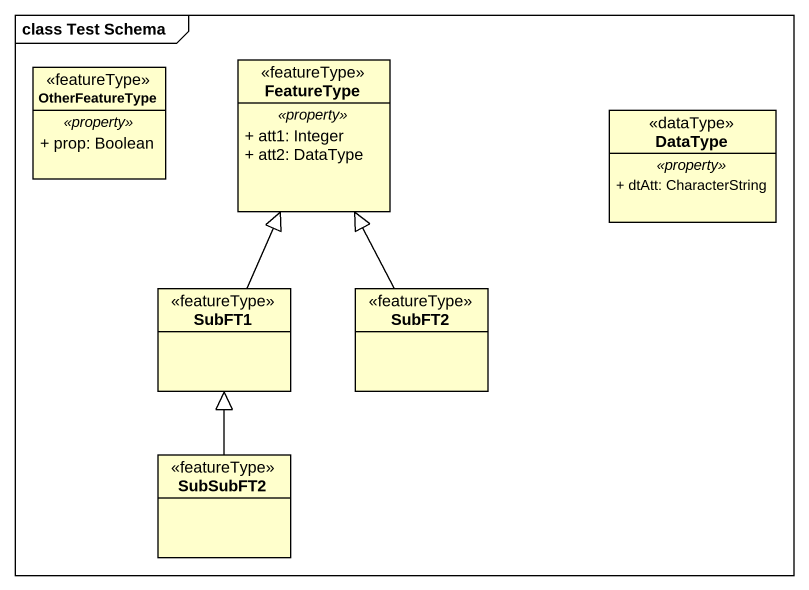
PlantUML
@startuml
mainframe class Test Schema
hide circle
hide empty members
skinparam classAttributeIconSize 0
class OtherFeatureType <<featureType>> {
  .. <<property>> ..
  + prop: Boolean
}
class FeatureType <<featureType>> {
  .. <<property>> ..
  + att1: Integer
  + att2: DataType
}
class DataType <<dataType>> {
  .. <<property>> ..
  + dtAtt: CharacterString
}
class SubFT1 <<featureType>>
class SubFT2 <<featureType>>
class SubSubFT2 <<featureType>>
SubFT1 -up-|> FeatureType
SubFT2 -up-|> FeatureType
SubSubFT2 -up-|> SubFT1
@enduml
